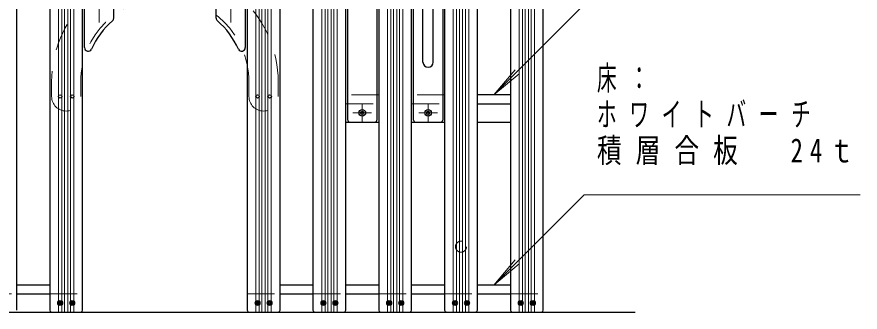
# Model space of a CAD drawing. Units: millimetres on the paper. Extents: x -385 to 0, y 0 to 267.
# Drawn here: x -304.3 to -227.4, y 87.9 to 114.8 of the extents above; entities that cross this region are included whole.
import ezdxf

# ---------------------------------------------------------------- set-up
doc = ezdxf.new("R2010")
doc.units = ezdxf.units.MM
doc.linetypes.add('USER1', pattern=[4.5, 2.5, -2])
doc.linetypes.add('USER2', pattern=[6, 3, -1, 1, -1])
doc.layers.add('LY_1', color=7, linetype='Continuous', lineweight=25)
doc.styles.add('ＭＳ ゴシック', font='')
doc.styles.get('ＭＳ ゴシック').set_extended_font_data('MS Gothic')

msp = doc.modelspace()

# ---------------------------------------------------------------- linework, layer by layer
at = {"layer": 'LY_1'}
for p, q in [((-304.344, 88.077), (-304.344, 167.744)), ((-301.344, 167.744), (-301.344, 88.077)), ((-298.344, 88.077), (-298.344, 167.744)), ((-283.344, 167.744), (-283.344, 88.077)), ((-280.344, 88.077), (-280.344, 167.744)), ((-277.344, 167.744), (-277.344, 88.077)), ((-274.344, 88.077), (-274.344, 167.744)), ((-271.344, 167.744), (-271.344, 88.077)), ((-268.344, 88.077), (-268.344, 167.744)), ((-268.178, 105.41), (-268.178, 167.744)), ((-265.511, 167.744), (-265.511, 105.41)), ((-265.344, 167.744), (-265.344, 88.077)), ((-262.344, 88.077), (-262.344, 167.744)), ((-259.344, 167.744), (-259.344, 88.077)), ((-256.344, 88.077), (-256.344, 167.744)), ((-274.178, 105.41), (-274.178, 144.21)), ((-271.511, 144.21), (-271.511, 105.41)), ((-298.178, 112.037), (-298.178, 129.21)), ((-295.511, 114.722), (-295.511, 129.21)), ((-286.178, 114.722), (-286.178, 129.21)), ((-283.511, 129.21), (-283.511, 112.037)), ((-267.311, 110.71), (-267.311, 127.244)), ((-266.378, 110.71), (-266.378, 127.244)), ((-259.344, 107.71), (-262.344, 107.71)), ((-262.344, 106.91), (-259.344, 106.91)), ((-274.344, 105.244), (-271.344, 105.244)), ((-268.344, 105.244), (-265.344, 105.244)), ((-262.344, 105.244), (-259.344, 105.244)), ((-301.344, 90.377), (-304.344, 90.377)), ((-277.344, 90.377), (-280.344, 90.377)), ((-271.344, 90.377), (-274.344, 90.377)), ((-265.344, 90.377), (-268.344, 90.377)), ((-259.344, 90.377), (-262.344, 90.377)), ((-304.344, 89.577), (-301.344, 89.577)), ((-280.344, 89.577), (-277.344, 89.577)), ((-274.344, 89.577), (-271.344, 89.577)), ((-268.344, 89.577), (-265.344, 89.577)), ((-262.344, 89.577), (-259.344, 89.577)), ((-300.461, 88.782), (-300.394, 88.821)), ((-300.461, 88.782), (-300.461, 88.705)), ((-300.394, 88.667), (-300.461, 88.705)), ((-300.328, 88.782), (-300.394, 88.821)), ((-300.394, 88.667), (-300.328, 88.705)), ((-300.328, 88.782), (-300.328, 88.705)), ((-299.361, 88.782), (-299.294, 88.821)), ((-299.361, 88.782), (-299.361, 88.705)), ((-299.294, 88.667), (-299.361, 88.705)), ((-299.228, 88.782), (-299.294, 88.821)), ((-299.294, 88.667), (-299.228, 88.705)), ((-299.228, 88.782), (-299.228, 88.705)), ((-282.461, 88.782), (-282.394, 88.821)), ((-282.461, 88.782), (-282.461, 88.705)), ((-282.394, 88.667), (-282.461, 88.705)), ((-282.328, 88.782), (-282.394, 88.821)), ((-282.394, 88.667), (-282.328, 88.705)), ((-282.328, 88.782), (-282.328, 88.705)), ((-281.361, 88.782), (-281.294, 88.821)), ((-281.361, 88.782), (-281.361, 88.705)), ((-281.294, 88.667), (-281.361, 88.705)), ((-281.228, 88.782), (-281.294, 88.821)), ((-281.294, 88.667), (-281.228, 88.705)), ((-281.228, 88.782), (-281.228, 88.705)), ((-276.461, 88.782), (-276.394, 88.821)), ((-276.461, 88.782), (-276.461, 88.705)), ((-276.394, 88.667), (-276.461, 88.705)), ((-276.328, 88.782), (-276.394, 88.821)), ((-276.394, 88.667), (-276.328, 88.705)), ((-276.328, 88.782), (-276.328, 88.705)), ((-275.361, 88.782), (-275.294, 88.821)), ((-275.361, 88.782), (-275.361, 88.705)), ((-275.294, 88.667), (-275.361, 88.705)), ((-275.228, 88.782), (-275.294, 88.821)), ((-275.294, 88.667), (-275.228, 88.705)), ((-275.228, 88.782), (-275.228, 88.705)), ((-270.461, 88.782), (-270.394, 88.821)), ((-270.461, 88.782), (-270.461, 88.705)), ((-270.394, 88.667), (-270.461, 88.705)), ((-270.328, 88.782), (-270.394, 88.821)), ((-270.394, 88.667), (-270.328, 88.705)), ((-270.328, 88.782), (-270.328, 88.705)), ((-269.361, 88.782), (-269.294, 88.821)), ((-269.361, 88.782), (-269.361, 88.705)), ((-269.294, 88.667), (-269.361, 88.705)), ((-269.228, 88.782), (-269.294, 88.821)), ((-269.294, 88.667), (-269.228, 88.705)), ((-269.228, 88.782), (-269.228, 88.705)), ((-264.461, 88.782), (-264.394, 88.821)), ((-264.461, 88.782), (-264.461, 88.705)), ((-264.394, 88.667), (-264.461, 88.705)), ((-264.328, 88.782), (-264.394, 88.821)), ((-264.394, 88.667), (-264.328, 88.705)), ((-264.328, 88.782), (-264.328, 88.705)), ((-263.361, 88.782), (-263.294, 88.821)), ((-263.361, 88.782), (-263.361, 88.705)), ((-263.294, 88.667), (-263.361, 88.705)), ((-263.228, 88.782), (-263.294, 88.821)), ((-263.294, 88.667), (-263.228, 88.705)), ((-263.228, 88.782), (-263.228, 88.705)), ((-258.461, 88.782), (-258.394, 88.821)), ((-258.461, 88.782), (-258.461, 88.705)), ((-258.394, 88.667), (-258.461, 88.705)), ((-258.328, 88.782), (-258.394, 88.821)), ((-258.394, 88.667), (-258.328, 88.705)), ((-258.328, 88.782), (-258.328, 88.705)), ((-257.361, 88.782), (-257.294, 88.821)), ((-257.361, 88.782), (-257.361, 88.705)), ((-257.294, 88.667), (-257.361, 88.705)), ((-257.228, 88.782), (-257.294, 88.821)), ((-257.294, 88.667), (-257.228, 88.705)), ((-257.228, 88.782), (-257.228, 88.705)), ((-368.338, 87.91), (-247.962, 87.91))]:
    msp.add_line(p, q, dxfattribs=at)
at = {"layer": 'LY_1', "lineweight": 13}
for p, q in [((-300.544, 87.91), (-300.544, 167.91)), ((-300.244, 87.91), (-300.244, 167.91)), ((-299.994, 87.91), (-299.994, 167.91)), ((-299.694, 87.91), (-299.694, 167.91)), ((-299.444, 87.91), (-299.444, 167.91)), ((-299.144, 87.91), (-299.144, 167.91)), ((-282.544, 87.91), (-282.544, 167.91)), ((-282.244, 87.91), (-282.244, 167.91)), ((-281.994, 87.91), (-281.994, 167.91)), ((-281.694, 87.91), (-281.694, 167.91)), ((-281.444, 87.91), (-281.444, 167.91)), ((-281.144, 87.91), (-281.144, 167.91)), ((-276.544, 87.91), (-276.544, 167.91)), ((-276.244, 87.91), (-276.244, 167.91)), ((-275.994, 87.91), (-275.994, 167.91)), ((-275.694, 87.91), (-275.694, 167.91)), ((-275.444, 87.91), (-275.444, 167.91)), ((-275.144, 87.91), (-275.144, 167.91)), ((-270.544, 87.91), (-270.544, 167.91)), ((-270.244, 87.91), (-270.244, 167.91)), ((-269.994, 87.91), (-269.994, 167.91)), ((-269.694, 87.91), (-269.694, 167.91)), ((-269.444, 87.91), (-269.444, 167.91)), ((-269.144, 87.91), (-269.144, 167.91)), ((-264.544, 87.91), (-264.544, 167.91)), ((-264.244, 87.91), (-264.244, 167.91)), ((-263.994, 87.91), (-263.994, 167.91)), ((-263.694, 87.91), (-263.694, 167.91)), ((-263.444, 87.91), (-263.444, 167.91)), ((-263.144, 87.91), (-263.144, 167.91)), ((-258.544, 87.91), (-258.544, 167.91)), ((-258.244, 87.91), (-258.244, 167.91)), ((-257.994, 87.91), (-257.994, 167.91)), ((-257.694, 87.91), (-257.694, 167.91)), ((-257.444, 87.91), (-257.444, 167.91)), ((-257.144, 87.91), (-257.144, 167.91)), ((-252.484, 116.071), (-260.844, 107.71)), ((-260.844, 107.71), (-258.916, 110.009)), ((-260.844, 107.71), (-258.546, 109.639)), ((-252.613, 98.608), (-260.844, 90.377)), ((-252.613, 98.608), (-227.448, 98.608)), ((-260.844, 90.377), (-258.916, 92.675)), ((-260.844, 90.377), (-258.546, 92.305))]:
    msp.add_line(p, q, dxfattribs=at)
at = {"layer": 'LY_1', "linetype": 'USER2', "lineweight": 13}
for p, q in [((-296.844, 114.315), (-296.844, 116.014)), ((-284.844, 114.315), (-284.844, 116.014)), ((-272.844, 105.228), (-272.844, 106.926)), ((-266.844, 105.228), (-266.844, 106.926)), ((-273.694, 106.077), (-271.995, 106.077)), ((-267.694, 106.077), (-265.995, 106.077))]:
    msp.add_line(p, q, dxfattribs=at)
at = {"layer": 'LY_1', "linetype": 'USER1', "lineweight": 13}
for p, q in [((-301.178, 108.91), (-301.178, 107.577)), ((-298.511, 108.91), (-298.511, 107.577)), ((-283.178, 108.91), (-283.178, 107.577)), ((-280.511, 108.91), (-280.511, 107.577)), ((-271.344, 107.71), (-274.344, 107.71)), ((-265.344, 107.71), (-268.344, 107.71)), ((-274.344, 106.91), (-271.344, 106.91)), ((-268.344, 106.91), (-265.344, 106.91)), ((-307.344, 89.577), (-304.344, 89.577)), ((-301.344, 89.577), (-298.344, 89.577)), ((-283.344, 89.577), (-280.344, 89.577)), ((-277.344, 89.577), (-274.344, 89.577)), ((-271.344, 89.577), (-268.344, 89.577)), ((-265.344, 89.577), (-262.344, 89.577)), ((-259.344, 89.577), (-256.344, 89.577))]:
    msp.add_line(p, q, dxfattribs=at)
at = {"layer": 'LY_1'}
for centre, radius in [((-300.394, 107.577), 0.158), ((-299.294, 107.577), 0.158), ((-282.394, 107.577), 0.158), ((-281.294, 107.577), 0.158), ((-272.844, 106.077), 0.3), ((-272.844, 106.077), 0.15), ((-266.844, 106.077), 0.3), ((-266.844, 106.077), 0.15), ((-300.394, 88.744), 0.217), ((-300.394, 88.744), 0.167), ((-299.294, 88.744), 0.217), ((-299.294, 88.744), 0.167), ((-282.394, 88.744), 0.217), ((-282.394, 88.744), 0.167), ((-281.294, 88.744), 0.217), ((-281.294, 88.744), 0.167), ((-276.394, 88.744), 0.217), ((-276.394, 88.744), 0.167), ((-275.294, 88.744), 0.217), ((-275.294, 88.744), 0.167), ((-270.394, 88.744), 0.217), ((-270.394, 88.744), 0.167), ((-269.294, 88.744), 0.217), ((-269.294, 88.744), 0.167), ((-264.394, 88.744), 0.217), ((-264.394, 88.744), 0.167), ((-263.294, 88.744), 0.217), ((-263.294, 88.744), 0.167), ((-258.394, 88.744), 0.217), ((-258.394, 88.744), 0.167), ((-257.294, 88.744), 0.217), ((-257.294, 88.744), 0.167)]:
    msp.add_circle(centre, radius, dxfattribs=at)
at = {"layer": 'LY_1', "linetype": 'USER1', "lineweight": 13}
msp.add_circle((-263.844, 93.877), 0.5, dxfattribs=at)
for centre, radius, start, end in [((-290.844, 108.91), 10.333, 0, 180), ((-290.844, 108.91), 7.667, 0, 180), ((-299.844, 107.577), 1.333, 180, 0), ((-281.844, 107.577), 1.333, 180, 0)]:
    msp.add_arc(centre, radius, start, end, dxfattribs=at)
at = {"layer": 'LY_1'}
for centre, radius, start, end in [((-295.844, 114.722), 0.333, 310.70571, 0), ((-285.844, 114.722), 0.333, 180, 229.29429), ((-290.844, 108.91), 7.333, 130.70571, 155.92938), ((-290.844, 108.91), 7.333, 24.07062, 49.29429), ((-297.844, 112.037), 0.333, 180, 335.92939), ((-283.844, 112.037), 0.333, 204.07062, 0), ((-266.844, 110.71), 0.467, 180, 0), ((-274.011, 105.41), 0.167, 180, 270), ((-271.678, 105.41), 0.167, 270, 0), ((-268.011, 105.41), 0.167, 180, 270), ((-265.678, 105.41), 0.167, 270, 0), ((-301.178, 88.077), 0.167, 180, 270), ((-298.511, 88.077), 0.167, 270, 0), ((-283.178, 88.077), 0.167, 180, 270), ((-280.511, 88.077), 0.167, 270, 0), ((-277.178, 88.077), 0.167, 180, 270), ((-274.511, 88.077), 0.167, 270, 0), ((-271.178, 88.077), 0.167, 180, 270), ((-268.511, 88.077), 0.167, 270, 0), ((-265.178, 88.077), 0.167, 180, 270), ((-262.511, 88.077), 0.167, 270, 0), ((-259.178, 88.077), 0.167, 180, 270), ((-256.511, 88.077), 0.167, 270, 0)]:
    msp.add_arc(centre, radius, start, end, dxfattribs=at)

# ---------------------------------------------------------------- texts
at = {"layer": 'LY_1', "char_height": 2.199, "attachment_point": 1, "style": 'ＭＳ ゴシック'}
for s, insert in [('\\T1.64;\\W0.6;床：', (-251.448, 110.358)), ('\\T1.64;\\W0.6;ホワイトバーチ', (-251.448, 107.058)), ('\\T1.57;\\W0.75;積層合板\u300024ｔ', (-251.448, 103.758))]:
    msp.add_mtext(s, dxfattribs=dict(at, insert=insert))

doc.saveas('drawing.dxf')
